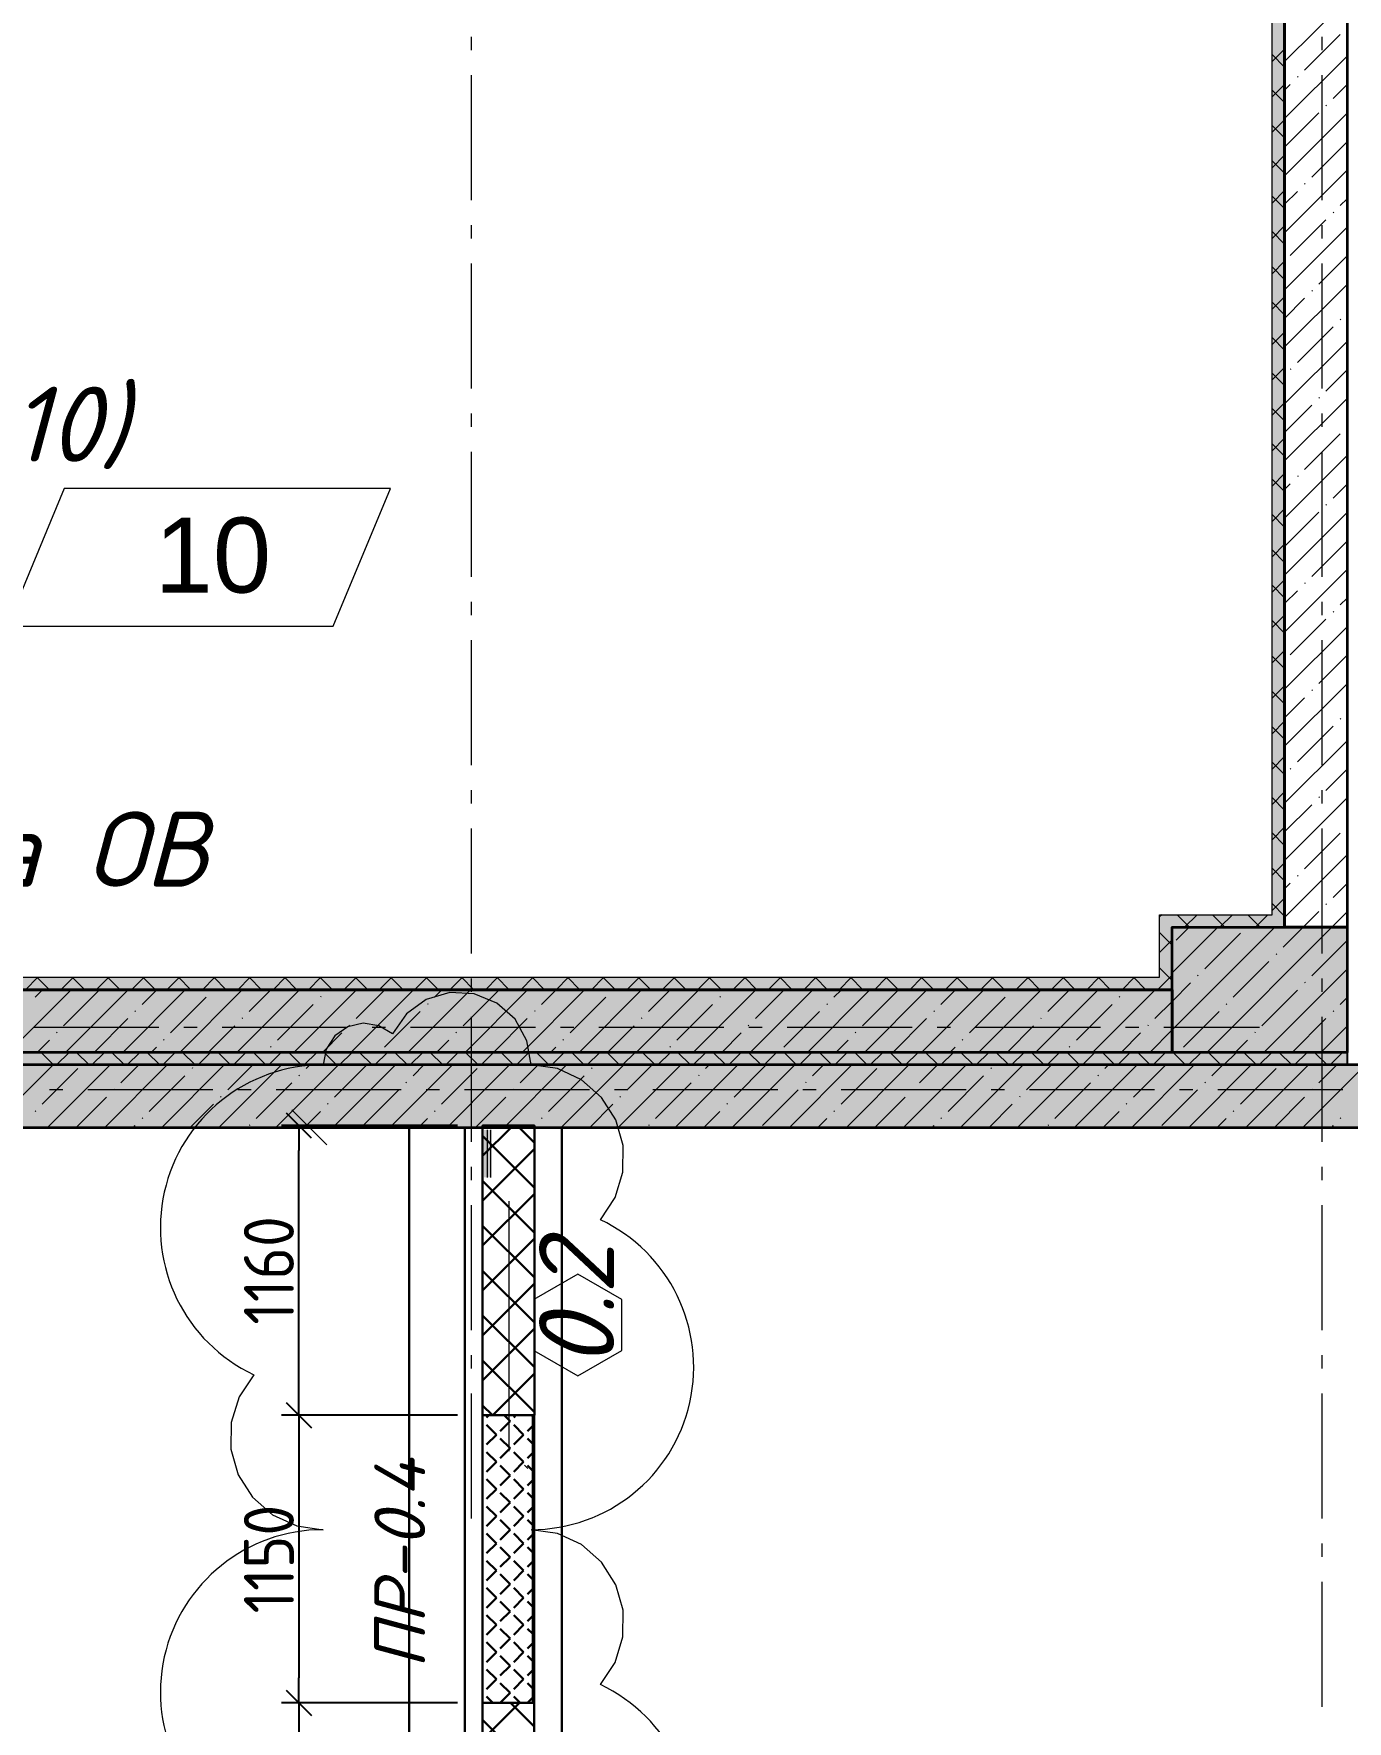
# Model space of a CAD drawing. Header units: millimetres. Extents: x -81576 to 1046824, y -248937 to 691537.
# Drawn here: x 117244 to 122495, y 544597 to 551344 of the extents above; entities that cross this region are included whole.
import ezdxf

# ---------------------------------------------------------------- set-up
doc = ezdxf.new("R2010")
doc.units = ezdxf.units.MM
for name, color, linetype, lineweight in [('0)', 6, 'Continuous', 30), ('0) расчет', 172, 'Continuous', 30), ('0) факт', 80, 'Continuous', 30), ('0.1) дверной проем', 5, 'Continuous', 30), ('0.2) Шпаклевка подвала и баз и фин', 5, 'Continuous', 30)]:
    doc.layers.add(name, color=color, linetype=linetype, lineweight=lineweight)
doc.layers.add('PDF _Геометрия', color=7, linetype='Continuous', true_color=0x1d1d1d)
doc.layers.add('PDF _Сплошная заливка', color=7, linetype='Continuous', true_color=0xffffff)
doc.layers.add('PDF _Текст', color=7, linetype='Continuous')
doc.styles.add('PDF GOST-Common', font='arial.ttf')
doc.styles.add('PDF ISOCPEUR Italic', font='isocpeui.ttf')
doc.styles.add('СПДС', font='isocpeur.ttf', dxfattribs={"width": 0.9})
doc.dimstyles.new('Размера А3', dxfattribs={"dimtxt": 200, "dimasz": 100, "dimexe": 70, "dimexo": 100, "dimgap": 20, "dimtad": 1, "dimdec": 0, "dimrnd": 10, "dimzin": 0, "dimdsep": 46, "dimtxsty": 'СПДС', "dimblk": 'ARROWHEAD_6', "dimcen": 1, "dimclrd": 256, "dimclre": 256, "dimclrt": 256, "dimazin": 0, "dimtfac": 1, "dimtdec": 0, "dimtmove": 2, "dimatfit": 3, "dimfxl": 1, "dimtolj": 1, "dimtzin": 0, "dimarcsym": 0})

# ---------------------------------------------------------------- blocks, each defined once
blk = doc.blocks.new('ARROWHEAD_6')
at = {"color": 0, "linetype": 'Continuous'}
for p, q in [((0, 0), (-1, 0)), ((-0.5, -0.5), (0.5, 0.5))]:
    blk.add_line(p, q, dxfattribs=at)
blk = doc.blocks.new('*D2377')
at = {"lineweight": -2, "transparency": 16777216}
for p, q in [((118938.5, 546978.5), (118234, 546978.5)), ((118304, 545920.5), (118304, 546878.5)), ((118938.5, 545820.5), (118234, 545820.5))]:
    blk.add_line(p, q, dxfattribs=at)
at = {"layer": 'Defpoints', "color": 0, "transparency": 16777216}
for p in [(118304, 546978.5), (119038.5, 546978.5), (119038.5, 545820.5)]:
    blk.add_point(p, dxfattribs=at)
at = {"lineweight": -2, "transparency": 16777216, "xscale": 100, "yscale": 100, "zscale": 100}
for p, rotation in [((118304, 546978.5), 90), ((118304, 545820.5), 270)]:
    blk.add_blockref('ARROWHEAD_6', p, dxfattribs=dict(at, rotation=rotation))
at = {"transparency": 16777216, "insert": (118184, 546399.5), "char_height": 200, "attachment_point": 5, "rotation": 90, "style": 'СПДС'}
blk.add_mtext('\\A1;1160', dxfattribs=at)
blk = doc.blocks.new('*D2398')
at = {"lineweight": -2, "transparency": 16777216}
for p, q in [((118938.5, 545820.5), (118234, 545820.5)), ((118304, 545720.5), (118304, 544770.5)), ((118938.5, 544670.5), (118234, 544670.5))]:
    blk.add_line(p, q, dxfattribs=at)
at = {"layer": 'Defpoints', "color": 0, "transparency": 16777216}
for p in [(119038.5, 545820.5), (118304, 544670.5), (119038.5, 544670.5)]:
    blk.add_point(p, dxfattribs=at)
at = {"lineweight": -2, "transparency": 16777216, "xscale": 100, "yscale": 100, "zscale": 100}
for p, rotation in [((118304, 545820.5), 90), ((118304, 544670.5), 270)]:
    blk.add_blockref('ARROWHEAD_6', p, dxfattribs=dict(at, rotation=rotation))
at = {"transparency": 16777216, "insert": (118184, 545245.5), "char_height": 200, "attachment_point": 5, "rotation": 90, "style": 'СПДС'}
blk.add_mtext('\\A1;1150', dxfattribs=at)
blk = doc.blocks.new('*D2399')
at = {"lineweight": -2, "transparency": 16777216}
for p, q in [((118938.5, 544670.5), (118234, 544670.5)), ((118304, 544570.5), (118304, 543921.5)), ((118644.5, 543821.5), (118234, 543821.5))]:
    blk.add_line(p, q, dxfattribs=at)
at = {"layer": 'Defpoints', "color": 0, "transparency": 16777216}
for p in [(119038.5, 544670.5), (118304, 543821.5), (118744.5, 543821.5)]:
    blk.add_point(p, dxfattribs=at)
at = {"lineweight": -2, "transparency": 16777216, "xscale": 100, "yscale": 100, "zscale": 100}
for p, rotation in [((118304, 544670.5), 90), ((118304, 543821.5), 270)]:
    blk.add_blockref('ARROWHEAD_6', p, dxfattribs=dict(at, rotation=rotation))
at = {"transparency": 16777216, "insert": (118184, 544246), "char_height": 200, "attachment_point": 5, "rotation": 90, "style": 'СПДС'}
blk.add_mtext('\\A1;850', dxfattribs=at)

msp = doc.modelspace()

# ---------------------------------------------------------------- hatches: boundary and pattern name
at = {"layer": '0)', "transparency": 33554559}
h = msp.add_hatch(dxfattribs=at)
h.set_pattern_fill('ANSI37', color=256, scale=40)
h.paths.add_polyline_path([(119099.5, 546971.5), (119038.5, 546971.5), (119038.5, 545820.5), (119245.2, 545820.5), (119245.2, 546078.4), (119242.9, 546079.8), (119242.9, 546283.3), (119245.2, 546971.5)])
for points in [[(119057, 546771.5), (119057, 546961.5), (119044.5, 546961.5), (119044.5, 546771.5)], [(119057, 546771.5), (119069.5, 546771.5), (119069.5, 546961.5), (119057, 546961.5)]]:
    msp.add_hatch(color=256, dxfattribs=at).paths.add_polyline_path(points)
h = msp.add_hatch(dxfattribs=at)
h.set_pattern_fill('ANSI37', color=256, scale=40)
h.paths.add_polyline_path([(119244.5, 544670.5), (119038.5, 544670.5), (119038.5, 543821.5), (119244.5, 543821.5)])
at = {"layer": '0.1) дверной проем', "transparency": 33554687}
h = msp.add_hatch(dxfattribs=at)
h.set_pattern_fill('ANGLE', color=256, scale=11, angle=135)
h.set_pattern_definition([(135, (792629.585, 441482.485), (-54.3305495, -54.3305495), [55.88, -20.955]), (225, (792629.585, 441482.485), (54.3305495, -54.3305495), [55.88, -20.955])])
h.paths.add_polyline_path([(119038.5, 544670.5), (119038.5, 545820.5), (119238.5, 545820.5), (119238.5, 544670.5)])
at = {"layer": 'PDF _Сплошная заливка', "true_color": 0x636466, "transparency": 33554559}
for points in [[(122244.5, 547771.5), (122244.5, 551621.5), (122194.5, 551621.5), (122194.5, 547771.5)], [(122194.5, 547771.5), (122194.5, 547821.5), (121744.5, 547821.5), (121744.5, 547771.5)], [(121794.5, 547521.5), (121794.5, 547771.5), (121744.5, 547771.5), (121744.5, 547521.5)], [(121794.5, 547271.5), (122494.5, 547271.5), (122494.5, 547771.5), (121794.5, 547771.5)], [(121744.5, 547521.5), (121744.5, 547571.5), (115644.5, 547571.5), (115644.5, 547521.5)], [(121794.5, 547271.5), (121794.5, 547521.5), (109044.5, 547521.5), (109044.5, 547271.5)], [(103764.5, 547221.5), (122494.5, 547221.5), (122494.5, 547271.5), (103764.5, 547271.5)], [(119099.5, 546971.5), (119099.5, 547221.5), (108544.5, 547221.5), (108544.5, 546971.5)], [(124744.5, 546971.5), (124744.5, 547221.5), (119099.5, 547221.5), (119099.5, 546971.5)]]:
    msp.add_hatch(color=251, dxfattribs=at).paths.add_polyline_path(points)

# ---------------------------------------------------------------- linework, layer by layer
at = {"layer": '0)'}
for points in [[(119038.5, 545820.5), (119245.2, 545820.5), (119245.2, 546978.5), (119038.5, 546978.5)], [(119038.5, 544670.5), (119244.5, 544670.5), (119244.5, 545820.5), (119038.5, 545820.5)], [(119038.5, 544670.5), (119244.5, 544670.5), (119244.5, 543821.5), (119038.5, 543821.5)]]:
    msp.add_lwpolyline(points, close=True, dxfattribs=at)
at = {"layer": '0)', "lineweight": 9}
for points in [[(119057, 546961.5), (119057, 546771.5)], [(119069.5, 546961.5), (119069.5, 546771.5)]]:
    msp.add_lwpolyline(points, dxfattribs=at)
at = {"layer": '0)', "color": 7, "lineweight": 9}
for points in [[(118994.5, 546760.3), (118994.5, 546813.2)], [(119144.5, 545676.5), (119144.5, 546676.5)]]:
    msp.add_lwpolyline(points, dxfattribs=at)
at = {"layer": '0) расчет', "color": 1, "lineweight": 9}
msp.add_lwpolyline([(119232, 543504.9, 0.801089), (119509, 544743.8), (119567.9, 544832.5), (119599.2, 544934.3), (119600.4, 545040.8), (119571.3, 545143.3), (119514.3, 545233.3), (119434.1, 545303.4), (119337.4, 545348), (119232, 545363.2, 0.801089), (119509, 546602.1), (119567.9, 546690.8), (119599.2, 546792.6), (119600.4, 546899.2), (119571.3, 547001.6), (119514.3, 547091.6), (119434.1, 547161.8), (119337.4, 547206.3), (119232, 547221.5), (119215.5, 547318), (119168.1, 547403.5), (119095, 547468.4), (119004.5, 547505.5), (118906.8, 547510.5), (118813, 547482.9), (118733.6, 547425.7), (118677.7, 547345.5), (118623.3, 547378), (118560.7, 547387.7), (118499, 547373.3), (118447.1, 547336.9), (118412.6, 547283.8), (118400.6, 547221.5, 0.801089), (118123.5, 545982.7), (118064.6, 545893.9), (118033.3, 545792.1), (118032.2, 545685.6), (118061.3, 545583.1), (118118.3, 545493.1), (118198.4, 545423), (118295.2, 545378.5), (118400.6, 545363.2, 0.801089), (118123.5, 544124.3)], format="xyb", dxfattribs=at)
at = {"layer": '0) расчет'}
msp.add_lwpolyline([(118744.5, 543821.5), (118744.5, 546971.5)], dxfattribs=at)
at = {"layer": '0) факт'}
msp.add_lwpolyline([(118744.5, 543821.5), (118744.5, 546971.5)], dxfattribs=at)
at = {"layer": '0.1) дверной проем'}
msp.add_lwpolyline([(119038.5, 544670.5), (119038.5, 545820.5), (119238.5, 545820.5), (119238.5, 544670.5)], close=True, dxfattribs=at)
at = {"layer": '0.2) Шпаклевка подвала и баз и фин'}
for points in [[(118966.8, 543821.5), (118966.8, 546971.5)], [(119354.5, 543825.5), (119354.5, 546975.5)]]:
    msp.add_lwpolyline(points, dxfattribs=at)
at = {"layer": 'PDF _Геометрия', "color": 7, "lineweight": 9}
for points in [[(96492.5, 562848.6), (96492.5, 585473.6), (122496.5, 585473.6), (122496.5, 547331.5), (122496.5, 547221.5), (122494.5, 547221.5), (122494.5, 547223.5), (173334.5, 547223.5), (173444.5, 547223.5), (173444.5, 547221.5), (173442.5, 547221.5), (173442.5, 550136.5), (173442.5, 550246.5), (173444.5, 550246.5), (170404.5, 550246.5), (170396.5, 550246.5)], [(122494.5, 547323.5), (122494.5, 547331.5), (122494.5, 585471.6), (96494.5, 585471.6), (96494.5, 562848.6)], [(118994.5, 551277.8), (118994.5, 551330.7)], [(122394.5, 551277.8), (122394.5, 551330.7)], [(118994.5, 550677.8), (118994.5, 551177.8)], [(122394.5, 550677.8), (122394.5, 551177.8)], [(118994.5, 550524.9), (118994.5, 550577.8)], [(122394.5, 550524.9), (122394.5, 550577.8)], [(118994.5, 549924.9), (118994.5, 550424.9)], [(122394.5, 549924.9), (122394.5, 550424.9)], [(118994.5, 549772), (118994.5, 549824.9)], [(122394.5, 549772), (122394.5, 549824.9)], [(118994.5, 549172), (118994.5, 549672)], [(122394.5, 549172), (122394.5, 549672)], [(118994.5, 549019), (118994.5, 549072)], [(122394.5, 549019), (122394.5, 549072)], [(118994.5, 548419), (118994.5, 548919)], [(122394.5, 548419), (122394.5, 548919)], [(118994.5, 548266.1), (118994.5, 548319)], [(122394.5, 548266.1), (122394.5, 548319)], [(118994.5, 547666.1), (118994.5, 548166.1)], [(122394.5, 547666.1), (122394.5, 548166.1)], [(118994.5, 547513.2), (118994.5, 547566.1)], [(122394.5, 547513.2), (122394.5, 547566.1)], [(118994.5, 546913.2), (118994.5, 547413.2)], [(122394.5, 546913.2), (122394.5, 547413.2)], [(117244.1, 547371.5), (117744.1, 547371.5)], [(117844.1, 547371.5), (117897, 547371.5)], [(117997, 547371.5), (118497, 547371.5)], [(118597, 547371.5), (118650, 547371.5)], [(118750, 547371.5), (119250, 547371.5)], [(119350, 547371.5), (119402.9, 547371.5)], [(119502.9, 547371.5), (120002.9, 547371.5)], [(120102.9, 547371.5), (120155.8, 547371.5)], [(120255.8, 547371.5), (120755.8, 547371.5)], [(120855.8, 547371.5), (120908.7, 547371.5)], [(121008.7, 547371.5), (121508.7, 547371.5)], [(121608.7, 547371.5), (121661.6, 547371.5)], [(121761.6, 547371.5), (122144.5, 547371.5)], [(173342.5, 547223.5), (173342.5, 547221.5), (173334.5, 547221.5), (122494.5, 547221.5), (122494.5, 547323.5), (122496.5, 547323.5)], [(117359.9, 547121.5), (117306.9, 547121.5)], [(117959.9, 547121.5), (117459.9, 547121.5)], [(118112.8, 547121.5), (118059.9, 547121.5)], [(118712.8, 547121.5), (118212.8, 547121.5)], [(118865.7, 547121.5), (118812.8, 547121.5)], [(119465.7, 547121.5), (118965.7, 547121.5)], [(119618.6, 547121.5), (119565.7, 547121.5)], [(120218.6, 547121.5), (119718.6, 547121.5)], [(120371.5, 547121.5), (120318.6, 547121.5)], [(120971.5, 547121.5), (120471.5, 547121.5)], [(121124.4, 547121.5), (121071.5, 547121.5)], [(121724.4, 547121.5), (121224.4, 547121.5)], [(121877.4, 547121.5), (121824.4, 547121.5)], [(122477.4, 547121.5), (121977.4, 547121.5)], [(118275.7, 547041.5), (118345.7, 546971.5), (118415.7, 546901.5)], [(118246.7, 546971.5), (118345.7, 546971.5), (118465.7, 546971.5)], [(122394.5, 546760.3), (122394.5, 546813.2)], [(118994.5, 546160.3), (118994.5, 546660.3)], [(122394.5, 546160.3), (122394.5, 546660.3)], [(118994.5, 546007.4), (118994.5, 546060.3)], [(122394.5, 546007.4), (122394.5, 546060.3)], [(118994.5, 545407.4), (118994.5, 545907.4)], [(122394.5, 545407.4), (122394.5, 545907.4)], [(122394.5, 545254.5), (122394.5, 545307.4)], [(122394.5, 544654.5), (122394.5, 545154.5)]]:
    msp.add_lwpolyline(points, dxfattribs=at)
at = {"layer": 'PDF _Геометрия', "color": 7, "lineweight": 35}
for points in [[(119075.8, 581821.6), (122244.5, 581821.6), (122244.5, 585221.6), (113544.5, 585221.6), (113544.5, 585471.6), (122494.5, 585471.6), (122494.5, 585221.6), (122494.5, 581571.6), (122494.5, 547771.5), (122244.5, 547771.5), (122244.5, 551621.5)], [(124744.5, 546971.5), (124744.5, 547221.5), (119099.5, 547221.5), (108544.5, 547221.5), (104419.5, 547221.5), (103764.5, 547221.5), (103764.5, 546971.5), (104419.5, 546971.5), (108544.5, 546971.5), (119099.5, 546971.5), (124744.5, 546971.5), (122554.5, 546971.5), (122554.5, 547221.5), (173444.5, 547221.5), (173444.5, 550246.5), (170319.5, 550246.5), (170319.5, 550496.5), (173444.5, 550496.5), (173444.5, 556296.6), (170294.5, 556296.6)], [(121794.5, 547521.5), (121794.5, 547271.5), (121794.5, 547771.5), (122494.5, 547771.5), (122494.5, 547271.5), (121794.5, 547271.5), (109044.5, 547271.5), (109044.5, 547521.5), (115394.5, 547521.5), (115394.5, 549021.5), (115644.5, 549021.5), (115644.5, 547571.5)], [(115644.5, 547521.5), (121744.5, 547521.5)]]:
    msp.add_lwpolyline(points, dxfattribs=at)
at = {"layer": 'PDF _Геометрия', "color": 7, "lineweight": 40}
for points in [[(122244.5, 551671.5), (122244.5, 551621.5), (122244.5, 547771.5)], [(121794.5, 547521.5), (121744.5, 547521.5), (115644.5, 547521.5), (115644.5, 547571.5), (115644.5, 548971.5)]]:
    msp.add_lwpolyline(points, dxfattribs=at)
at = {"layer": 'PDF _Геометрия', "color": 7, "lineweight": 13}
for points in [[(113144.5, 548448.5), (113094.5, 548448.5), (113094.5, 548971.5), (113094.5, 549021.5), (115644.5, 549021.5), (115694.5, 549021.5), (115694.5, 547571.5), (121744.5, 547571.5), (121744.5, 547771.5), (121744.5, 547821.5), (122194.5, 547821.5), (122194.5, 551621.5)], [(122244.5, 547771.5), (122194.5, 547771.5), (121794.5, 547771.5), (121794.5, 547521.5)], [(122494.5, 547323.5), (122494.5, 547331.5)]]:
    msp.add_lwpolyline(points, dxfattribs=at)
at = {"layer": 'PDF _Геометрия', "lineweight": 9}
for points in [[(122494.5, 551482.3), (122244.5, 551232.3)], [(122467.1, 551340.9), (122324.6, 551198.3)], [(122244.5, 551282.4), (122194.5, 551232.4)], [(122194.5, 551260.1), (122244.5, 551210.1)], [(122494.5, 551254.2), (122244.5, 551004.2)], [(122298.4, 551172.2), (122296.1, 551169.8)], [(122244.5, 551141), (122194.5, 551091)], [(122194.5, 551118.6), (122244.5, 551068.6)], [(122267.5, 551141.3), (122244.5, 551118.2)], [(122494.5, 551140.1), (122438.6, 551084.3)], [(122412.5, 551058.1), (122410.1, 551055.8)], [(122244.5, 550999.6), (122194.5, 550949.6)], [(122194.5, 550977.2), (122244.5, 550927.2)], [(122381.6, 551027.2), (122244.5, 550890.1)], [(122494.5, 551026.1), (122244.5, 550776.1)], [(122494.5, 550912), (122353.1, 550770.6)], [(122244.5, 550858.2), (122194.5, 550808.2)], [(122194.5, 550835.8), (122244.5, 550785.8)], [(122494.5, 550798), (122244.5, 550548)], [(122244.5, 550716.7), (122194.5, 550666.7)], [(122296.1, 550713.6), (122244.5, 550662)], [(122326.9, 550744.5), (122324.6, 550742.1)], [(122194.5, 550694.4), (122244.5, 550644.4)], [(122494.5, 550683.9), (122467.1, 550656.6)], [(122244.5, 550575.3), (122194.5, 550525.3)], [(122494.5, 550569.9), (122244.5, 550319.9)], [(122410.1, 550599.6), (122267.5, 550457)], [(122441, 550630.4), (122438.6, 550628.1)], [(122194.5, 550553), (122244.5, 550503)], [(122244.5, 550433.9), (122194.5, 550383.9)], [(122494.5, 550455.8), (122381.6, 550342.9)], [(122194.5, 550411.5), (122244.5, 550361.5)], [(122494.5, 550341.8), (122244.5, 550091.8)], [(122355.5, 550316.8), (122353.1, 550314.4)], [(122244.5, 550292.5), (122194.5, 550242.5)], [(122194.5, 550270.1), (122244.5, 550220.1)], [(122324.6, 550285.9), (122244.5, 550205.8)], [(122438.6, 550171.9), (122296.1, 550029.3)], [(122469.5, 550202.8), (122467.1, 550200.4)], [(122244.5, 550151.1), (122194.5, 550101.1)], [(122194.5, 550128.7), (122244.5, 550078.7)], [(122494.5, 550113.7), (122244.5, 549863.7)], [(122244.5, 550009.6), (122194.5, 549959.6)], [(122194.5, 549987.3), (122244.5, 549937.3)], [(122269.9, 550003.2), (122267.5, 550000.8)], [(122494.5, 549999.6), (122410.1, 549915.3)], [(122244.5, 549868.2), (122194.5, 549818.2)], [(122194.5, 549845.8), (122244.5, 549795.8)], [(122494.5, 549885.6), (122244.5, 549635.6)], [(122353.1, 549858.2), (122244.5, 549749.6)], [(122384, 549889.1), (122381.6, 549886.8)], [(122244.5, 549726.8), (122194.5, 549676.8)], [(122194.5, 549704.4), (122244.5, 549654.4)], [(122467.1, 549744.2), (122324.6, 549601.6)], [(122494.5, 549657.5), (122244.5, 549407.5)], [(122244.5, 549585.4), (122194.5, 549535.4)], [(122194.5, 549563), (122244.5, 549513)], [(122298.4, 549575.5), (122296.1, 549573.1)], [(122267.5, 549544.6), (122244.5, 549521.5)], [(122494.5, 549543.4), (122438.6, 549487.6)], [(122244.5, 549444), (122194.5, 549394)], [(122194.5, 549421.6), (122244.5, 549371.6)], [(122381.6, 549430.6), (122244.5, 549293.4)], [(122494.5, 549429.4), (122244.5, 549179.4)], [(122412.5, 549461.4), (122410.1, 549459.1)], [(122244.5, 549302.5), (122194.5, 549252.5)], [(122494.5, 549315.3), (122353.1, 549173.9)], [(122194.5, 549280.2), (122244.5, 549230.2)], [(122244.5, 549161.1), (122194.5, 549111.1)], [(122494.5, 549201.3), (122244.5, 548951.3)], [(122326.9, 549147.8), (122324.6, 549145.4)], [(122194.5, 549138.7), (122244.5, 549088.7)], [(122296.1, 549116.9), (122244.5, 549065.3)], [(122494.5, 549087.2), (122467.1, 549059.9)], [(122244.5, 549019.7), (122194.5, 548969.7)], [(122441, 549033.8), (122438.6, 549031.4)], [(122194.5, 548997.3), (122244.5, 548947.3)], [(122494.5, 548973.2), (122244.5, 548723.2)], [(122410.1, 549002.9), (122267.5, 548860.3)], [(122244.5, 548878.3), (122194.5, 548828.3)], [(122194.5, 548855.9), (122244.5, 548805.9)], [(122494.5, 548859.1), (122381.6, 548746.3)], [(122494.5, 548745.1), (122244.5, 548495.1)], [(122244.5, 548736.8), (122194.5, 548686.8)], [(122194.5, 548714.5), (122244.5, 548664.5)], [(122324.6, 548689.2), (122244.5, 548609.1)], [(122355.5, 548720.1), (122353.1, 548717.7)], [(122244.5, 548595.4), (122194.5, 548545.4)], [(122194.5, 548573.1), (122244.5, 548523.1)], [(122438.6, 548575.2), (122296.1, 548432.6)], [(122469.5, 548606.1), (122467.1, 548603.7)], [(122494.5, 548517), (122244.5, 548267)], [(122244.5, 548454), (122194.5, 548404)], [(122194.5, 548431.6), (122244.5, 548381.6)], [(122269.9, 548406.5), (122267.5, 548404.1)], [(122494.5, 548402.9), (122410.1, 548318.6)], [(122244.5, 548312.6), (122194.5, 548262.6)], [(122194.5, 548290.2), (122244.5, 548240.2)], [(122494.5, 548288.9), (122244.5, 548038.9)], [(122384, 548292.4), (122381.6, 548290.1)], [(122353.1, 548261.5), (122244.5, 548152.9)], [(122244.5, 548171.2), (122194.5, 548121.2)], [(122194.5, 548148.8), (122244.5, 548098.8)], [(122467.1, 548147.5), (122324.6, 548004.9)], [(122244.5, 548029.7), (122194.5, 547979.7)], [(122194.5, 548007.4), (122244.5, 547957.4)], [(122494.5, 548060.8), (122244.5, 547810.8)], [(122267.5, 547947.9), (122244.5, 547924.8)], [(122298.4, 547978.8), (122296.1, 547976.4)], [(122494.5, 547946.7), (122438.6, 547890.9)], [(122244.5, 547888.3), (122194.5, 547838.3)], [(122194.5, 547865.9), (122244.5, 547815.9)], [(121753.4, 547821.5), (121744.5, 547812.6)], [(121814.6, 547821.5), (121864.6, 547771.5)], [(121894.9, 547821.5), (121844.9, 547771.5)], [(122494.5, 547832.7), (122433.3, 547771.5), (121933.3, 547271.5)], [(121956, 547821.5), (122006, 547771.5)], [(122036.3, 547821.5), (121986.3, 547771.5)], [(122097.5, 547821.5), (122147.5, 547771.5)], [(122177.7, 547821.5), (122127.7, 547771.5)], [(122381.6, 547833.9), (122319.3, 547771.5), (122239, 547691.3)], [(122412.5, 547864.7), (122410.1, 547862.4)], [(122205.2, 547771.5), (121794.5, 547360.8), (121705.2, 547271.5)], [(121744.5, 547750.3), (121794.5, 547700.3)], [(121977.1, 547771.5), (121794.5, 547588.9)], [(121863.1, 547771.5), (121811.3, 547719.8)], [(122068, 547748.3), (121925.4, 547605.8)], [(121794.5, 547721.2), (121744.5, 547671.2)], [(122212.9, 547665.2), (122210.5, 547662.8)], [(122494.5, 547718.6), (122353.1, 547577.3)], [(121744.5, 547608.8), (121794.5, 547558.8)], [(122182, 547634.3), (122039.4, 547491.7)], [(122494.5, 547604.6), (122161.4, 547271.5)], [(117260.8, 547571.5), (117210.8, 547521.5)], [(117256.3, 547571.5), (117306.3, 547521.5)], [(117402.2, 547571.5), (117352.2, 547521.5)], [(117397.7, 547571.5), (117447.7, 547521.5)], [(117543.6, 547571.5), (117493.6, 547521.5)], [(117539.1, 547571.5), (117589.1, 547521.5)], [(117685.1, 547571.5), (117635.1, 547521.5)], [(117680.5, 547571.5), (117730.5, 547521.5)], [(117826.5, 547571.5), (117776.5, 547521.5)], [(117822, 547571.5), (117872, 547521.5)], [(117967.9, 547571.5), (117917.9, 547521.5)], [(117963.4, 547571.5), (118013.4, 547521.5)], [(118109.3, 547571.5), (118059.3, 547521.5)], [(118104.8, 547571.5), (118154.8, 547521.5)], [(118250.7, 547571.5), (118200.7, 547521.5)], [(118246.2, 547571.5), (118296.2, 547521.5)], [(118392.2, 547571.5), (118342.2, 547521.5)], [(118387.7, 547571.5), (118437.6, 547521.5)], [(118533.6, 547571.5), (118483.6, 547521.5)], [(118529.1, 547571.5), (118579.1, 547521.5)], [(118675, 547571.5), (118625, 547521.5)], [(118670.5, 547571.5), (118720.5, 547521.5)], [(118816.4, 547571.5), (118766.4, 547521.5)], [(118811.9, 547571.5), (118861.9, 547521.5)], [(118957.9, 547571.5), (118907.9, 547521.5)], [(118953.3, 547571.5), (119003.3, 547521.5)], [(119099.3, 547571.5), (119049.3, 547521.5)], [(119094.8, 547571.5), (119144.8, 547521.5)], [(119240.7, 547571.5), (119190.7, 547521.5)], [(119236.2, 547571.5), (119286.2, 547521.5)], [(119382.1, 547571.5), (119332.1, 547521.5)], [(119377.6, 547571.5), (119427.6, 547521.5)], [(119523.5, 547571.5), (119473.5, 547521.5)], [(119519, 547571.5), (119569, 547521.5)], [(119665, 547571.5), (119615, 547521.5)], [(119660.4, 547571.5), (119710.4, 547521.5)], [(119806.4, 547571.5), (119756.4, 547521.5)], [(119801.9, 547571.5), (119851.9, 547521.5)], [(119947.8, 547571.5), (119897.8, 547521.5)], [(119943.3, 547571.5), (119993.3, 547521.5)], [(120089.2, 547571.5), (120039.2, 547521.5)], [(120084.7, 547571.5), (120134.7, 547521.5)], [(120230.6, 547571.5), (120180.6, 547521.5)], [(120226.1, 547571.5), (120276.1, 547521.5)], [(120372.1, 547571.5), (120322.1, 547521.5)], [(120367.6, 547571.5), (120417.6, 547521.5)], [(120513.5, 547571.5), (120463.5, 547521.5)], [(120509, 547571.5), (120559, 547521.5)], [(120654.9, 547571.5), (120604.9, 547521.5)], [(120650.4, 547571.5), (120700.4, 547521.5)], [(120796.3, 547571.5), (120746.3, 547521.5)], [(120791.8, 547571.5), (120841.8, 547521.5)], [(120937.8, 547571.5), (120887.8, 547521.5)], [(120933.2, 547571.5), (120983.2, 547521.5)], [(121079.2, 547571.5), (121029.2, 547521.5)], [(121074.7, 547571.5), (121124.7, 547521.5)], [(121220.6, 547571.5), (121170.6, 547521.5)], [(121216.1, 547571.5), (121266.1, 547521.5)], [(121362, 547571.5), (121312, 547521.5)], [(121357.5, 547571.5), (121407.5, 547521.5)], [(121503.4, 547571.5), (121453.4, 547521.5)], [(121498.9, 547571.5), (121548.9, 547521.5)], [(121644.9, 547571.5), (121594.9, 547521.5)], [(121640.3, 547571.5), (121690.3, 547521.5)], [(121868.4, 547548.7), (121794.5, 547474.8), (121725.8, 547406.2)], [(121794.5, 547579.7), (121744.5, 547529.7), (121736.3, 547521.5)], [(121899.3, 547579.6), (121896.9, 547577.3)], [(122326.9, 547551.1), (122324.6, 547548.7)], [(117393.3, 547521.5), (117143.3, 547271.5)], [(117279.2, 547521.5), (117249.4, 547491.7)], [(117506, 547520.2), (117363.4, 547377.7)], [(117621.4, 547521.5), (117371.4, 547271.5)], [(117849.5, 547521.5), (117599.5, 547271.5)], [(117735.4, 547521.5), (117677.1, 547463.2)], [(117933.7, 547491.7), (117791.1, 547349.2)], [(118077.6, 547521.5), (117827.6, 547271.5)], [(117963.5, 547521.5), (117962.2, 547520.2)], [(118305.7, 547521.5), (118055.7, 547271.5)], [(118191.6, 547521.5), (118104.7, 547434.7)], [(118361.4, 547463.2), (118218.8, 547320.6)], [(118533.8, 547521.5), (118283.8, 547271.5)], [(118392.2, 547494.1), (118389.9, 547491.7)], [(118419.7, 547521.5), (118418.4, 547520.2)], [(118761.8, 547521.5), (118511.8, 547271.5)], [(118647.8, 547521.5), (118532.4, 547406.2)], [(118989.9, 547521.5), (118739.9, 547271.5)], [(118819.9, 547465.6), (118817.6, 547463.2)], [(118875.9, 547521.5), (118846.1, 547491.7)], [(119102.7, 547520.2), (118960.1, 547377.7)], [(119218, 547521.5), (118968, 547271.5)], [(119446.1, 547521.5), (119196.1, 547271.5)], [(119332.1, 547521.5), (119273.8, 547463.2)], [(119530.4, 547491.7), (119387.8, 547349.2)], [(119674.2, 547521.5), (119424.2, 547271.5)], [(119560.2, 547521.5), (119558.9, 547520.2)], [(119902.3, 547521.5), (119652.3, 547271.5)], [(119788.3, 547521.5), (119701.4, 547434.7)], [(119958, 547463.2), (119815.5, 547320.6)], [(120130.4, 547521.5), (119880.4, 547271.5)], [(119988.9, 547494.1), (119986.6, 547491.7)], [(120016.4, 547521.5), (120015.1, 547520.2)], [(120358.5, 547521.5), (120108.5, 547271.5)], [(120244.5, 547521.5), (120129.1, 547406.2)], [(120586.6, 547521.5), (120336.6, 547271.5)], [(120416.6, 547465.6), (120414.2, 547463.2)], [(120472.6, 547521.5), (120442.8, 547491.7)], [(120699.4, 547520.2), (120556.8, 547377.7)], [(120814.7, 547521.5), (120564.7, 547271.5)], [(121042.8, 547521.5), (120792.8, 547271.5)], [(120928.8, 547521.5), (120870.4, 547463.2)], [(121127.1, 547491.7), (120984.5, 547349.2)], [(121270.9, 547521.5), (121020.9, 547271.5)], [(121156.9, 547521.5), (121155.6, 547520.2)], [(121499, 547521.5), (121249, 547271.5)], [(121385, 547521.5), (121298.1, 547434.7)], [(121554.7, 547463.2), (121412.2, 547320.6)], [(121727.1, 547521.5), (121477.1, 547271.5)], [(121585.6, 547494.1), (121583.3, 547491.7)], [(121613.1, 547521.5), (121611.8, 547520.2)], [(122013.3, 547465.6), (122010.9, 547463.2)], [(122296.1, 547520.2), (122153.5, 547377.7)], [(122494.5, 547490.5), (122467.1, 547463.2)], [(117620, 547406.2), (117485.4, 547271.5)], [(117650.9, 547437.1), (117648.5, 547434.7)], [(118078.6, 547408.5), (118076.2, 547406.2)], [(118789, 547434.7), (118646.5, 547292.1)], [(119216.7, 547406.2), (119082.1, 547271.5)], [(119247.6, 547437.1), (119245.2, 547434.7)], [(119675.3, 547408.5), (119672.9, 547406.2)], [(120385.7, 547434.7), (120243.2, 547292.1)], [(120813.4, 547406.2), (120678.8, 547271.5)], [(120844.3, 547437.1), (120841.9, 547434.7)], [(121272, 547408.5), (121269.6, 547406.2)], [(121982.4, 547434.7), (121839.9, 547292.1)], [(122410.1, 547406.2), (122275.5, 547271.5)], [(122441, 547437.1), (122438.6, 547434.7)], [(117337.3, 547351.5), (117334.9, 547349.2)], [(118047.7, 547377.7), (117941.6, 547271.5)], [(118475.4, 547349.2), (118397.8, 547271.5)], [(118506.3, 547380), (118503.9, 547377.7)], [(118934, 547351.5), (118931.6, 547349.2)], [(119644.4, 547377.7), (119538.3, 547271.5)], [(120072.1, 547349.2), (119994.5, 547271.5)], [(120103, 547380), (120100.6, 547377.7)], [(120530.7, 547351.5), (120528.3, 547349.2)], [(121241.1, 547377.7), (121135, 547271.5)], [(121668.8, 547349.2), (121591.2, 547271.5)], [(121699.7, 547380), (121697.3, 547377.7)], [(122127.4, 547351.5), (122125, 547349.2)], [(122494.5, 547376.5), (122389.5, 547271.5)], [(117306.4, 547320.6), (117257.3, 547271.5)], [(117273.4, 547271.5), (117323.4, 547221.5)], [(117385.1, 547271.5), (117335.1, 547221.5)], [(117414.9, 547271.5), (117464.9, 547221.5)], [(117526.5, 547271.5), (117476.5, 547221.5)], [(117556.3, 547271.5), (117606.3, 547221.5)], [(117667.9, 547271.5), (117617.9, 547221.5)], [(117697.7, 547271.5), (117747.7, 547221.5)], [(117734.1, 547292.1), (117713.5, 547271.5)], [(117809.3, 547271.5), (117759.3, 547221.5)], [(117765, 547323), (117762.6, 547320.6)], [(117839.1, 547271.5), (117889.1, 547221.5)], [(117950.7, 547271.5), (117900.7, 547221.5)], [(117980.5, 547271.5), (118030.5, 547221.5)], [(118092.2, 547271.5), (118042.2, 547221.5)], [(118122, 547271.5), (118172, 547221.5)], [(118233.6, 547271.5), (118183.6, 547221.5)], [(118192.7, 547294.5), (118190.3, 547292.1)], [(118263.4, 547271.5), (118313.4, 547221.5)], [(118375, 547271.5), (118325, 547221.5)], [(118404.8, 547271.5), (118454.8, 547221.5)], [(118516.4, 547271.5), (118466.4, 547221.5)], [(118546.2, 547271.5), (118596.2, 547221.5)], [(118657.9, 547271.5), (118607.9, 547221.5)], [(118687.7, 547271.5), (118737.7, 547221.5)], [(118799.3, 547271.5), (118749.3, 547221.5)], [(118829.1, 547271.5), (118879.1, 547221.5)], [(118903.1, 547320.6), (118854, 547271.5)], [(118940.7, 547271.5), (118890.7, 547221.5)], [(118970.5, 547271.5), (119020.5, 547221.5)], [(119082.1, 547271.5), (119032.1, 547221.5)], [(119111.9, 547271.5), (119161.9, 547221.5)], [(119223.5, 547271.5), (119173.5, 547221.5)], [(119253.3, 547271.5), (119303.3, 547221.5)], [(119330.8, 547292.1), (119310.2, 547271.5)], [(119365, 547271.5), (119315, 547221.5)], [(119361.7, 547323), (119359.3, 547320.6)], [(119394.8, 547271.5), (119444.8, 547221.5)], [(119506.4, 547271.5), (119456.4, 547221.5)], [(119536.2, 547271.5), (119586.2, 547221.5)], [(119647.8, 547271.5), (119597.8, 547221.5)], [(119677.6, 547271.5), (119727.6, 547221.5)], [(119789.2, 547271.5), (119739.2, 547221.5)], [(119789.3, 547294.5), (119787, 547292.1)], [(119819, 547271.5), (119869, 547221.5)], [(119930.6, 547271.5), (119880.6, 547221.5)], [(119960.4, 547271.5), (120010.4, 547221.5)], [(120072.1, 547271.5), (120022.1, 547221.5)], [(120101.9, 547271.5), (120151.9, 547221.5)], [(120213.5, 547271.5), (120163.5, 547221.5)], [(120243.3, 547271.5), (120293.3, 547221.5)], [(120354.9, 547271.5), (120304.9, 547221.5)], [(120384.7, 547271.5), (120434.7, 547221.5)], [(120496.3, 547271.5), (120446.3, 547221.5)], [(120499.8, 547320.6), (120450.7, 547271.5)], [(120526.1, 547271.5), (120576.1, 547221.5)], [(120637.8, 547271.5), (120587.8, 547221.5)], [(120667.6, 547271.5), (120717.6, 547221.5)], [(120779.2, 547271.5), (120729.2, 547221.5)], [(120809, 547271.5), (120859, 547221.5)], [(120920.6, 547271.5), (120870.6, 547221.5)], [(120927.5, 547292.1), (120906.9, 547271.5)], [(120950.4, 547271.5), (121000.4, 547221.5)], [(120958.3, 547323), (120956, 547320.6)], [(121062, 547271.5), (121012, 547221.5)], [(121091.8, 547271.5), (121141.8, 547221.5)], [(121203.4, 547271.5), (121153.4, 547221.5)], [(121233.2, 547271.5), (121283.2, 547221.5)], [(121344.9, 547271.5), (121294.9, 547221.5)], [(121374.7, 547271.5), (121424.7, 547221.5)], [(121386, 547294.5), (121383.7, 547292.1)], [(121486.3, 547271.5), (121436.3, 547221.5)], [(121516.1, 547271.5), (121566.1, 547221.5)], [(121627.7, 547271.5), (121577.7, 547221.5)], [(121657.5, 547271.5), (121707.5, 547221.5)], [(121769.1, 547271.5), (121719.1, 547221.5)], [(121798.9, 547271.5), (121848.9, 547221.5)], [(121910.5, 547271.5), (121860.5, 547221.5)], [(121940.3, 547271.5), (121990.3, 547221.5)], [(122052, 547271.5), (122002, 547221.5)], [(122096.5, 547320.6), (122047.4, 547271.5)], [(122081.8, 547271.5), (122131.8, 547221.5)], [(122193.4, 547271.5), (122143.4, 547221.5)], [(122223.2, 547271.5), (122273.2, 547221.5)], [(122334.8, 547271.5), (122284.8, 547221.5)], [(122364.6, 547271.5), (122414.6, 547221.5)], [(122476.2, 547271.5), (122426.2, 547221.5)], [(117321.4, 547221.5), (117071.4, 546971.5)], [(117420.5, 547206.6), (117277.9, 547064)], [(117549.5, 547221.5), (117299.5, 546971.5)], [(117777.6, 547221.5), (117527.6, 546971.5)], [(117663.5, 547221.5), (117591.5, 547149.6)], [(118005.7, 547221.5), (117755.7, 546971.5)], [(117879, 547209), (117876.6, 547206.6)], [(118233.7, 547221.5), (117983.7, 546971.5)], [(118119.7, 547221.5), (118019.2, 547121.1)], [(118461.8, 547221.5), (118211.8, 546971.5)], [(118347.8, 547221.5), (118332.8, 547206.6)], [(118689.9, 547221.5), (118439.9, 546971.5)], [(118575.9, 547221.5), (118446.9, 547092.5)], [(118918, 547221.5), (118668, 546971.5)], [(118804, 547221.5), (118760.5, 547178.1)], [(119017.1, 547206.6), (118874.6, 547064)], [(119146.1, 547221.5), (119099.5, 547174.9), (118896.1, 546971.5)], [(119374.2, 547221.5), (119124.2, 546971.5)], [(119260.2, 547221.5), (119188.2, 547149.6)], [(119602.3, 547221.5), (119352.3, 546971.5)], [(119475.7, 547209), (119473.3, 547206.6)], [(119830.4, 547221.5), (119580.4, 546971.5)], [(119716.4, 547221.5), (119615.9, 547121.1)], [(120058.5, 547221.5), (119808.5, 546971.5)], [(119944.5, 547221.5), (119929.5, 547206.6)], [(120286.6, 547221.5), (120036.6, 546971.5)], [(120172.6, 547221.5), (120043.6, 547092.5)], [(120514.7, 547221.5), (120264.7, 546971.5)], [(120400.7, 547221.5), (120357.2, 547178.1)], [(120613.8, 547206.6), (120471.3, 547064)], [(120742.8, 547221.5), (120492.8, 546971.5)], [(120970.9, 547221.5), (120720.9, 546971.5)], [(120856.9, 547221.5), (120784.9, 547149.6)], [(121199, 547221.5), (120949, 546971.5)], [(121072.4, 547209), (121070, 547206.6)], [(121427.1, 547221.5), (121177.1, 546971.5)], [(121313.1, 547221.5), (121212.6, 547121.1)], [(121655.2, 547221.5), (121405.2, 546971.5)], [(121541.2, 547221.5), (121526.2, 547206.6)], [(121883.3, 547221.5), (121633.3, 546971.5)], [(121769.3, 547221.5), (121640.3, 547092.5)], [(122111.4, 547221.5), (121861.4, 546971.5)], [(121997.4, 547221.5), (121953.9, 547178.1)], [(122210.5, 547206.6), (122068, 547064)], [(122339.5, 547221.5), (122089.5, 546971.5)], [(122317.6, 546971.5), (122567.6, 547221.5), (122554.5, 547208.4)], [(122453.6, 547221.5), (122381.6, 547149.6)], [(117848.1, 547178.1), (117705.6, 547035.5)], [(118275.8, 547149.6), (118133.3, 547007)], [(118306.7, 547180.5), (118304.3, 547178.1)], [(118734.4, 547151.9), (118732, 547149.6)], [(119444.8, 547178.1), (119302.3, 547035.5)], [(119872.5, 547149.6), (119729.9, 547007)], [(119903.4, 547180.5), (119901, 547178.1)], [(120331.1, 547151.9), (120328.7, 547149.6)], [(121041.5, 547178.1), (120899, 547035.5)], [(121469.2, 547149.6), (121326.6, 547007)], [(121500.1, 547180.5), (121497.7, 547178.1)], [(121927.8, 547151.9), (121925.4, 547149.6)], [(117534.5, 547092.5), (117413.5, 546971.5)], [(117565.4, 547123.4), (117563, 547121.1)], [(117962.2, 547064), (117869.7, 546971.5)], [(117993.1, 547094.9), (117990.7, 547092.5)], [(118420.8, 547066.4), (118418.4, 547064)], [(118703.5, 547121.1), (118560.9, 546978.5)], [(119131.2, 547092.5), (119099.5, 547060.8), (119010.2, 546971.5)], [(119162.1, 547123.4), (119159.7, 547121.1)], [(119558.9, 547064), (119466.4, 546971.5)], [(119589.8, 547094.9), (119587.4, 547092.5)], [(120017.4, 547066.4), (120015.1, 547064)], [(120300.2, 547121.1), (120157.6, 546978.5)], [(120727.9, 547092.5), (120606.9, 546971.5)], [(120758.8, 547123.4), (120756.4, 547121.1)], [(121155.6, 547064), (121063.1, 546971.5)], [(121186.4, 547094.9), (121184.1, 547092.5)], [(121614.1, 547066.4), (121611.8, 547064)], [(121896.9, 547121.1), (121754.3, 546978.5)], [(122324.6, 547092.5), (122203.6, 546971.5)], [(122355.5, 547123.4), (122353.1, 547121.1)], [(117251.7, 547037.9), (117249.4, 547035.5)], [(117679.4, 547009.4), (117677.1, 547007)], [(118389.9, 547035.5), (118325.9, 546971.5)], [(118817.6, 547007), (118782.1, 546971.5)], [(118848.4, 547037.9), (118846.1, 547035.5)], [(119276.1, 547009.4), (119273.8, 547007)], [(119986.6, 547035.5), (119922.6, 546971.5)], [(120414.2, 547007), (120378.8, 546971.5)], [(120445.1, 547037.9), (120442.8, 547035.5)], [(120872.8, 547009.4), (120870.4, 547007)], [(121583.3, 547035.5), (121519.3, 546971.5)], [(122010.9, 547007), (121975.5, 546971.5)], [(122041.8, 547037.9), (122039.4, 547035.5)], [(122469.5, 547009.4), (122467.1, 547007)], [(117648.5, 546978.5), (117641.6, 546971.5)], [(118107.1, 546980.9), (118104.7, 546978.5)], [(119245.2, 546978.5), (119238.3, 546971.5)], [(119703.8, 546980.9), (119701.4, 546978.5)], [(120841.9, 546978.5), (120835, 546971.5)], [(121300.5, 546980.9), (121298.1, 546978.5)], [(122438.6, 546978.5), (122431.7, 546971.5)], [(119206.3, 545621.5), (119219.5, 545608.4)]]:
    msp.add_lwpolyline(points, dxfattribs=at)
at = {"layer": 'PDF _Геометрия', "color": 7, "lineweight": 9}
for points in [[(118441.4, 548974.7), (118669.6, 549525.3), (117365.2, 549525.3), (117137, 548974.7)], [(119242.9, 546079.8), (119419.1, 545978), (119595.4, 546079.8), (119595.4, 546283.3), (119419.1, 546385.1), (119242.9, 546283.3)]]:
    msp.add_lwpolyline(points, close=True, dxfattribs=at)
at = {"layer": 'PDF _Геометрия', "color": 7, "lineweight": 13}
msp.add_lwpolyline([(103764.5, 547221.5), (103764.5, 547271.5), (122494.5, 547271.5), (122494.5, 547221.5)], close=True, dxfattribs=at)

# ---------------------------------------------------------------- texts
at = {"layer": '0)', "color": 12, "true_color": 0xdd0000, "insert": (118707, 544807.1), "char_height": 203.2, "attachment_point": 4, "rotation": 90, "style": 'PDF ISOCPEUR Italic'}
msp.add_mtext('ПР-0.4', dxfattribs=at)
at = {"layer": 'PDF _Текст', "char_height": 300, "attachment_point": 4}
for s, insert, style in [('(АР01-10)', (115964.1, 549767.9), 'PDF ISOCPEUR Italic'), ('10', (117727, 549257.4), 'PDF GOST-Common'), ('Шахта ОВ', (116115.2, 548083.9), 'PDF ISOCPEUR Italic')]:
    msp.add_mtext(s, dxfattribs=dict(at, insert=insert, style=style))
at = {"layer": 'PDF _Текст', "color": 12, "true_color": 0xdd0000, "insert": (119414, 546009.8), "char_height": 300, "attachment_point": 4, "rotation": 90, "style": 'PDF ISOCPEUR Italic'}
msp.add_mtext('0.2', dxfattribs=at)

# ---------------------------------------------------------------- dimensions: what is measured, and where the dimension line sits
for base, p1, p2, picture, middle in [((118304, 546978.5), (119038.5, 545820.5), (119038.5, 546978.5), '*D2377', (118184, 546399.5)), ((118304, 544670.5), (119038.5, 545820.5), (119038.5, 544670.5), '*D2398', (118184, 545245.5)), ((118304, 543821.5), (119038.5, 544670.5), (118744.5, 543821.5), '*D2399', (118184, 544246))]:
    dim = msp.add_linear_dim(base=base, p1=p1, p2=p2, angle=90, dimstyle='Размера А3')
    dim.commit()
    dim.dimension.update_dxf_attribs({"geometry": picture, "text_midpoint": middle})

doc.saveas('drawing.dxf')
